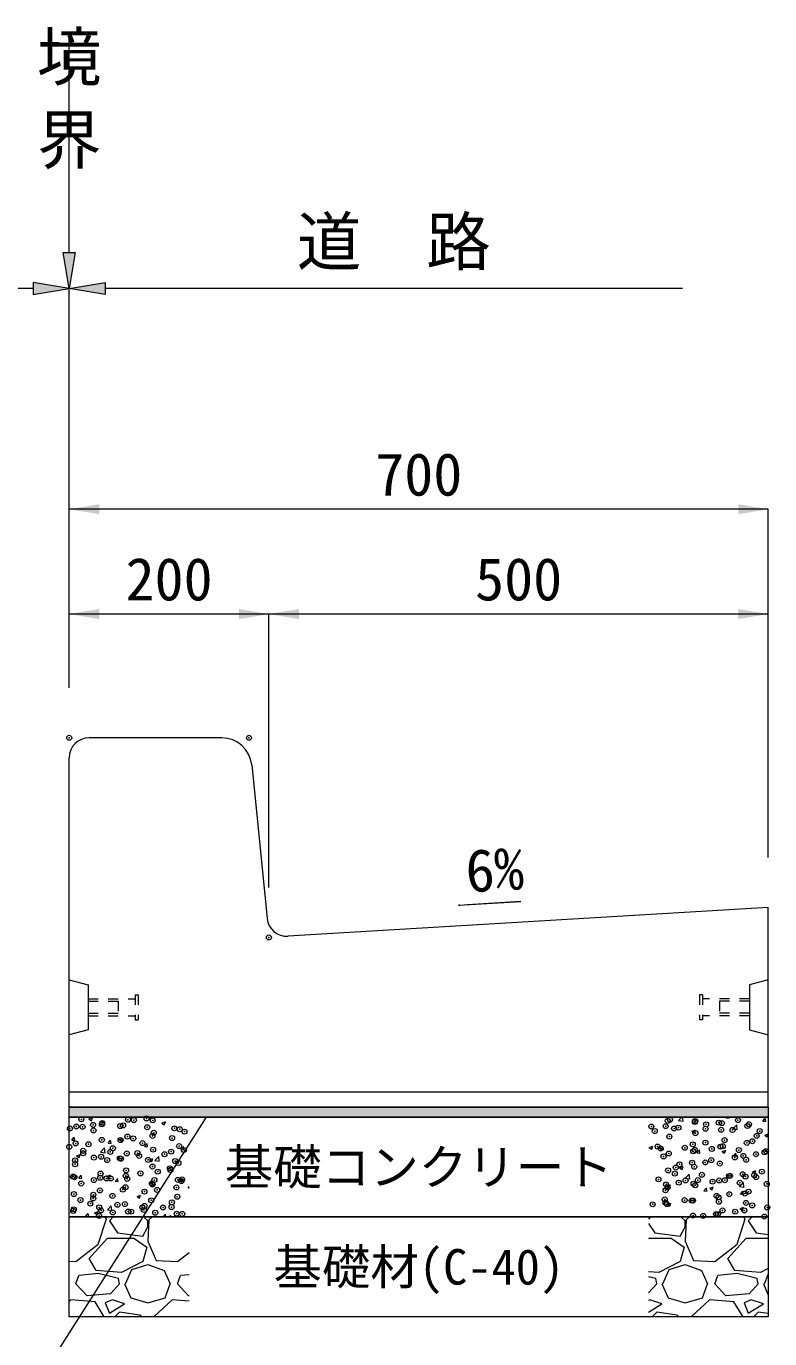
# Model space of a CAD drawing. Units: millimetres at full size. Extents: x 10958 to 21458, y 2125 to 9550.
# Drawn here: x 12190 to 12935, y 6690 to 8005 of the extents above; entities that cross this region are included whole.
import ezdxf
from ezdxf.enums import TextEntityAlignment as Align

# ---------------------------------------------------------------- set-up
doc = ezdxf.new("R2010")
doc.units = ezdxf.units.MM
doc.header["$LTSCALE"] = 10
doc.header["$PDMODE"] = 32
doc.header["$PDSIZE"] = 5
doc.linetypes.add('USER1', pattern=[2, 1, -1])
doc.layers.add('ハッチング_モルタル', color=30, linetype='Continuous')
doc.layers.add('文字', color=41, linetype='Continuous')
for name, color, linetype, lineweight in [('ハッチング_基礎', 150, 'Continuous', 5), ('側溝', 2, 'Continuous', 20), ('寸法線', 7, 'Continuous', 13), ('引出線', 4, 'Continuous', 13), ('本体', 2, 'Continuous', 13), ('舗装・基礎', 3, 'Continuous', 13), ('補助線', 8, 'Continuous', 20), ('部品', 3, 'USER1', 5)]:
    doc.layers.add(name, color=color, linetype=linetype, lineweight=lineweight)
doc.styles.add('ＭＳ ゴシック', font='')
doc.styles.get('ＭＳ ゴシック').set_extended_font_data('MS Gothic')

# ---------------------------------------------------------------- blocks, each defined once
blk = doc.blocks.new('open_arrow')
at = {"color": 0, "linetype": 'Continuous', "lineweight": -2}
blk.add_lwpolyline([(7.5, 1.25), (0, 0), (7.5, -1.25)], dxfattribs=at)
blk = doc.blocks.new('filled_arrow')
at = {"color": 0, "linetype": 'Continuous', "lineweight": -2}
blk.add_solid([(7.5, 1.25), (0, 0), (7.5, -1.25)], dxfattribs=at)

msp = doc.modelspace()

# ---------------------------------------------------------------- hatches: boundary and pattern name
at = {"layer": 'ハッチング_モルタル'}
msp.add_hatch(color=256, dxfattribs=at).paths.add_polyline_path([(12933.14, 6911.82), (12933.14, 6921.82), (12233.14, 6921.82), (12233.14, 6911.82)])
at = {"layer": '寸法線'}
for points in [[(12227.14, 7778), (12239.14, 7778), (12233.14, 7742)], [(12197.14, 7748), (12197.14, 7736), (12233.14, 7742)], [(12269.14, 7748), (12269.14, 7736), (12233.14, 7742)]]:
    msp.add_hatch(color=256, dxfattribs=at).paths.add_polyline_path(points)

# ---------------------------------------------------------------- linework, layer by layer
at = {"layer": 'ハッチング_基礎'}
for p, q in [((12252.83, 6909.96), (12256.39, 6911.33)), ((12252.83, 6909.95), (12255.35, 6908.25)), ((12255.35, 6908.25), (12256.38, 6911.32)), ((12325.83, 6905.88), (12328.36, 6904.18)), ((12325.84, 6905.89), (12329.39, 6907.26)), ((12328.36, 6904.18), (12329.39, 6907.25)), ((12843.27, 6908.47), (12847.79, 6907.77)), ((12843.28, 6908.46), (12846.49, 6911.82)), ((12847.79, 6907.76), (12847.32, 6911.82)), ((12891.05, 6911.11), (12891.64, 6911.82)), ((12891.05, 6911.11), (12894.09, 6910.85)), ((12894.07, 6910.84), (12893.89, 6911.82)), ((12897.49, 6900.06), (12901.45, 6904.18)), ((12902.01, 6899.35), (12901.44, 6904.18)), ((12927.49, 6907.92), (12929.94, 6910.84)), ((12927.49, 6907.92), (12930.53, 6907.66)), ((12930.5, 6907.65), (12929.92, 6910.84)), ((12235.72, 6888.88), (12238.17, 6891.8)), ((12238.74, 6888.61), (12238.15, 6891.8)), ((12283.15, 6889.51), (12286.71, 6890.88)), ((12285.68, 6887.8), (12286.71, 6890.87)), ((12856.55, 6897.86), (12859.08, 6896.15)), ((12856.56, 6897.87), (12860.11, 6899.23)), ((12859.08, 6896.15), (12860.11, 6899.22)), ((12897.49, 6900.06), (12902.01, 6899.36)), ((12929.56, 6893.8), (12933.12, 6895.17)), ((12929.56, 6893.79), (12932.08, 6892.09)), ((12932.08, 6892.09), (12933.11, 6895.16)), ((12235.72, 6888.88), (12238.76, 6888.62)), ((12264.59, 6876.76), (12268.54, 6880.88)), ((12269.1, 6876.06), (12268.54, 6880.88)), ((12272.16, 6885.69), (12274.61, 6888.61)), ((12272.16, 6885.69), (12275.19, 6885.43)), ((12275.18, 6885.42), (12274.59, 6888.61)), ((12283.15, 6889.5), (12285.67, 6887.8)), ((12308.6, 6882.51), (12311.04, 6885.43)), ((12308.6, 6882.51), (12311.63, 6882.24)), ((12311.61, 6882.24), (12311.03, 6885.42)), ((12345.03, 6879.32), (12347.48, 6882.24)), ((12345.03, 6879.32), (12348.07, 6879.05)), ((12348.05, 6879.05), (12347.46, 6882.23)), ((12813.87, 6881.48), (12817.43, 6882.85)), ((12813.87, 6881.47), (12816.4, 6879.77)), ((12816.4, 6879.77), (12817.43, 6882.84)), ((12825.23, 6879.28), (12827.68, 6882.19)), ((12825.23, 6879.28), (12828.26, 6879.01)), ((12828.24, 6879.01), (12827.66, 6882.19)), ((12861.66, 6876.09), (12864.11, 6879.01)), ((12864.68, 6875.82), (12864.09, 6879)), ((12886.87, 6877.41), (12889.4, 6875.7)), ((12886.88, 6877.42), (12890.44, 6878.78)), ((12889.4, 6875.7), (12890.43, 6878.77)), ((12240.46, 6873.12), (12242.99, 6871.41)), ((12240.47, 6873.13), (12244.03, 6874.49)), ((12242.99, 6871.41), (12244.02, 6874.48)), ((12264.59, 6876.77), (12269.1, 6876.07)), ((12313.47, 6869.05), (12316, 6867.34)), ((12313.48, 6869.06), (12317.03, 6870.42)), ((12316, 6867.34), (12317.03, 6870.41)), ((12318.8, 6868.35), (12322.76, 6872.48)), ((12318.8, 6868.36), (12323.32, 6867.66)), ((12323.32, 6867.65), (12322.76, 6872.48)), ((12861.66, 6876.09), (12864.7, 6875.82)), ((12898.1, 6872.9), (12900.55, 6875.82)), ((12898.1, 6872.9), (12901.14, 6872.63)), ((12901.12, 6872.63), (12900.53, 6875.81)), ((12242.77, 6850.67), (12245.22, 6853.59)), ((12242.77, 6850.67), (12245.81, 6850.4)), ((12245.79, 6850.4), (12245.2, 6853.59)), ((12270.79, 6852.67), (12274.35, 6854.04)), ((12270.79, 6852.66), (12273.31, 6850.96)), ((12273.31, 6850.96), (12274.34, 6854.03)), ((12844.19, 6861.02), (12846.72, 6859.32)), ((12844.2, 6861.03), (12847.75, 6862.4)), ((12846.72, 6859.32), (12847.75, 6862.39)), ((12850.01, 6850.57), (12853.97, 6854.69)), ((12854.53, 6849.87), (12853.96, 6854.69)), ((12917.2, 6856.96), (12920.76, 6858.33)), ((12917.2, 6856.95), (12919.72, 6855.25)), ((12919.72, 6855.25), (12920.75, 6858.32)), ((12279.21, 6847.48), (12281.66, 6850.4)), ((12279.21, 6847.48), (12282.24, 6847.22)), ((12282.22, 6847.21), (12281.64, 6850.4)), ((12315.64, 6844.3), (12318.09, 6847.21)), ((12315.64, 6844.29), (12318.68, 6844.03)), ((12318.66, 6844.03), (12318.07, 6847.21)), ((12343.79, 6848.59), (12346.32, 6846.89)), ((12343.8, 6848.6), (12347.35, 6849.97)), ((12346.32, 6846.89), (12347.35, 6849.96)), ((12352.08, 6841.11), (12353.14, 6842.36)), ((12352.08, 6841.11), (12353.14, 6841.01)), ((12832.28, 6841.06), (12834.72, 6843.98)), ((12832.28, 6841.06), (12835.31, 6840.8)), ((12835.29, 6840.79), (12834.7, 6843.98)), ((12850.01, 6850.58), (12854.53, 6849.88)), ((12868.71, 6837.88), (12871.16, 6840.8)), ((12868.71, 6837.88), (12871.75, 6837.61)), ((12871.73, 6837.61), (12871.14, 6840.79)), ((12874.51, 6840.57), (12877.04, 6838.86)), ((12874.52, 6840.58), (12878.08, 6841.94)), ((12877.04, 6838.86), (12878.07, 6841.93)), ((12904.22, 6842.17), (12908.74, 6841.47)), ((12904.23, 6842.16), (12908.18, 6846.29)), ((12905.15, 6834.69), (12907.6, 6837.61)), ((12908.17, 6834.42), (12907.58, 6837.6)), ((12908.74, 6841.46), (12908.18, 6846.28)), ((12301.11, 6832.22), (12304.67, 6833.58)), ((12301.11, 6832.21), (12303.64, 6830.51)), ((12303.64, 6830.51), (12304.67, 6833.57)), ((12831.84, 6824.19), (12835.39, 6825.56)), ((12834.36, 6822.48), (12835.39, 6825.55)), ((12905.15, 6834.69), (12908.19, 6834.42)), ((12249.82, 6812.46), (12252.27, 6815.38)), ((12249.82, 6812.46), (12252.86, 6812.19)), ((12252.84, 6812.19), (12252.25, 6815.37)), ((12258.43, 6815.83), (12261.99, 6817.2)), ((12258.43, 6815.83), (12260.95, 6814.12)), ((12260.95, 6814.12), (12261.98, 6817.19)), ((12270.31, 6809.95), (12269.17, 6811.82)), ((12271.32, 6818.87), (12275.28, 6822.99)), ((12271.32, 6818.87), (12275.84, 6818.17)), ((12277.26, 6811.82), (12273.36, 6807.92)), ((12275.84, 6818.17), (12275.28, 6822.99)), ((12288.39, 6811.82), (12288.71, 6812.19)), ((12288.75, 6811.82), (12288.69, 6812.19)), ((12311.97, 6807.92), (12307.51, 6811.82)), ((12316.14, 6811.82), (12312.98, 6808.94)), ((12326.84, 6811.82), (12329.5, 6814.58)), ((12329.81, 6811.82), (12329.49, 6814.58)), ((12331.57, 6811.82), (12334.99, 6813.13)), ((12334.55, 6811.82), (12334.99, 6813.12)), ((12815.26, 6811.82), (12813.14, 6809.7)), ((12831.83, 6824.18), (12834.36, 6822.48)), ((12849.97, 6807.92), (12845.51, 6811.82)), ((12854.14, 6811.82), (12850.98, 6808.94)), ((12904.84, 6820.12), (12908.4, 6821.49)), ((12904.84, 6820.11), (12907.36, 6818.41)), ((12907.36, 6818.41), (12908.39, 6821.48)), ((12909.91, 6809.95), (12908.77, 6811.82)), ((12916.86, 6811.82), (12912.96, 6807.92)), ((12262.18, 6784.55), (12270.31, 6809.95)), ((12273.36, 6807.92), (12281.49, 6795.73)), ((12306.89, 6792.68), (12311.97, 6801.82)), ((12312.98, 6808.94), (12311.97, 6787.6)), ((12311.97, 6801.82), (12311.97, 6807.92)), ((12813.14, 6805.25), (12819.49, 6795.73)), ((12844.89, 6792.68), (12849.97, 6801.82)), ((12850.98, 6808.94), (12849.97, 6787.6)), ((12849.97, 6801.82), (12849.97, 6807.92)), ((12901.78, 6784.55), (12909.91, 6809.95)), ((12912.96, 6807.92), (12921.09, 6795.73)), ((12253.04, 6770.33), (12271.33, 6790.65)), ((12271.33, 6790.65), (12297.74, 6790.65)), ((12281.49, 6795.73), (12306.89, 6792.68)), ((12297.74, 6790.65), (12310.95, 6781.5)), ((12311.97, 6787.6), (12320.09, 6768.3)), ((12813.14, 6790.65), (12835.74, 6790.65)), ((12819.49, 6795.73), (12844.89, 6792.68)), ((12835.74, 6790.65), (12848.95, 6781.5)), ((12849.97, 6787.6), (12858.09, 6768.3)), ((12892.64, 6770.33), (12910.93, 6790.65)), ((12910.93, 6790.65), (12933.14, 6790.65)), ((12921.09, 6795.73), (12933.14, 6794.28)), ((12239.83, 6767.28), (12262.18, 6784.55)), ((12310.95, 6781.5), (12306.89, 6767.28)), ((12341.43, 6767.28), (12353.14, 6776.32)), ((12848.95, 6781.5), (12844.89, 6767.28)), ((12879.43, 6767.28), (12901.78, 6784.55)), ((12233.14, 6767.6), (12239.83, 6767.28)), ((12260.15, 6758.14), (12253.04, 6770.33)), ((12306.89, 6767.28), (12285.55, 6756.1)), ((12289.61, 6744.93), (12295.71, 6759.15)), ((12295.71, 6759.15), (12311.97, 6764.23)), ((12311.97, 6764.23), (12328.22, 6758.14)), ((12320.09, 6768.3), (12341.43, 6767.28)), ((12844.89, 6767.28), (12823.55, 6756.1)), ((12827.61, 6744.93), (12833.71, 6759.15)), ((12833.71, 6759.15), (12849.97, 6764.23)), ((12849.97, 6764.23), (12866.22, 6758.14)), ((12858.09, 6768.3), (12879.43, 6767.28)), ((12899.75, 6758.14), (12892.64, 6770.33)), ((12933.14, 6760.29), (12925.15, 6756.1)), ((12239.83, 6744.93), (12242.88, 6753.06)), ((12262.18, 6755.09), (12242.88, 6753.06)), ((12285.55, 6756.1), (12260.15, 6758.14)), ((12282.5, 6750.01), (12262.18, 6755.09)), ((12283.52, 6744.93), (12282.5, 6750.01)), ((12328.22, 6758.14), (12334.32, 6744.93)), ((12341.43, 6744.93), (12344.48, 6753.06)), ((12353.14, 6753.97), (12344.48, 6753.06)), ((12823.55, 6756.1), (12813.14, 6756.94)), ((12820.5, 6750.01), (12813.14, 6751.85)), ((12821.52, 6744.93), (12820.5, 6750.01)), ((12866.22, 6758.14), (12872.32, 6744.93)), ((12879.43, 6744.93), (12882.48, 6753.06)), ((12901.78, 6755.09), (12882.48, 6753.06)), ((12925.15, 6756.1), (12899.75, 6758.14)), ((12922.1, 6750.01), (12901.78, 6755.09)), ((12923.12, 6744.93), (12922.1, 6750.01)), ((12929.21, 6744.93), (12933.14, 6754.07)), ((12251.01, 6732.74), (12239.83, 6744.93)), ((12274.37, 6734.77), (12251.01, 6732.74)), ((12283.52, 6744.93), (12274.37, 6734.77)), ((12288.6, 6744.93), (12294.69, 6730.7)), ((12329.24, 6730.7), (12334.32, 6744.93)), ((12352.61, 6732.74), (12341.43, 6744.93)), ((12353.14, 6732.78), (12352.61, 6732.74)), ((12821.52, 6744.93), (12813.14, 6735.61)), ((12826.6, 6744.93), (12832.69, 6730.7)), ((12867.24, 6730.7), (12872.32, 6744.93)), ((12890.61, 6732.74), (12879.43, 6744.93)), ((12913.97, 6734.77), (12890.61, 6732.74)), ((12923.12, 6744.93), (12913.97, 6734.77)), ((12928.2, 6744.93), (12933.14, 6733.41)), ((12234.75, 6728.67), (12233.14, 6727.2)), ((12259.13, 6726.64), (12234.75, 6728.67)), ((12268.19, 6711.82), (12259.13, 6726.64)), ((12276.41, 6728.67), (12269.29, 6725.62)), ((12269.29, 6725.62), (12273.36, 6715.46)), ((12273.36, 6715.46), (12288.6, 6724.61)), ((12288.6, 6724.61), (12276.41, 6728.67)), ((12294.69, 6730.7), (12311.97, 6725.62)), ((12311.97, 6725.62), (12329.24, 6730.7)), ((12336.35, 6728.67), (12317.89, 6711.82)), ((12353.14, 6727.27), (12336.35, 6728.67)), ((12814.41, 6728.67), (12813.14, 6728.13)), ((12813.14, 6716.53), (12826.6, 6724.61)), ((12826.6, 6724.61), (12814.41, 6728.67)), ((12832.69, 6730.7), (12849.97, 6725.62)), ((12849.97, 6725.62), (12867.24, 6730.7)), ((12874.35, 6728.67), (12855.89, 6711.82)), ((12898.73, 6726.64), (12874.35, 6728.67)), ((12907.79, 6711.82), (12898.73, 6726.64)), ((12916.01, 6728.67), (12908.89, 6725.62)), ((12908.89, 6725.62), (12912.96, 6715.46)), ((12912.96, 6715.46), (12928.2, 6724.61)), ((12928.2, 6724.61), (12916.01, 6728.67)), ((12283.52, 6716.48), (12278.86, 6711.82)), ((12303.84, 6713.43), (12283.52, 6716.48)), ((12305.69, 6711.82), (12303.84, 6713.43)), ((12821.52, 6716.48), (12816.86, 6711.82)), ((12841.84, 6713.43), (12821.52, 6716.48)), ((12843.69, 6711.82), (12841.84, 6713.43)), ((12923.12, 6716.48), (12918.46, 6711.82)), ((12933.14, 6714.98), (12923.12, 6716.48))]:
    msp.add_line(p, q, dxfattribs=at)
for p in [(12240.25, 6902.36), (12245.3, 6909.56), (12246.57, 6902.11), (12257.06, 6904.02), (12265.81, 6904.64), (12266.33, 6905.94), (12284.18, 6902.87), (12287.09, 6903.49), (12291.99, 6909.19), (12297.89, 6908.87), (12310.61, 6910.54), (12311.3, 6901.73), (12316.72, 6908.58), (12816.01, 6902.39), (12830.36, 6902.75), (12832.41, 6908.07), (12834.67, 6909.19), (12843.12, 6901.25), (12859.53, 6906.92), (12859.99, 6907.84), (12870.79, 6904.6), (12883.51, 6906.28), (12886.65, 6905.78), (12902.75, 6908.81), (12912.18, 6902.91), (12913.77, 6904.63), (12233.85, 6900.44), (12257.47, 6898.41), (12265.72, 6889.03), (12284.53, 6888.83), (12291.38, 6892.28), (12297.25, 6890.51), (12316.49, 6893.04), (12317.76, 6896.09), (12336.12, 6890.8), (12338.42, 6900.58), (12343.84, 6899.67), (12348.57, 6897.26), (12819.47, 6897.85), (12834.05, 6892.27), (12838.71, 6900.38), (12860.13, 6895.85), (12870.24, 6900.1), (12885.79, 6899.1), (12889.39, 6888.77), (12897.36, 6898.95), (12917.14, 6887.7), (12921.47, 6893), (12924.48, 6897.81), (12233.21, 6882.08), (12239.63, 6885.45), (12247.17, 6878.06), (12247.24, 6875.55), (12252.45, 6884.61), (12274.29, 6876.91), (12276.87, 6880.63), (12290.76, 6875.37), (12301.41, 6875.77), (12306.5, 6885.72), (12317.14, 6879.18), (12328.52, 6874.62), (12335.2, 6877.23), (12343.23, 6882.76), (12347.92, 6878.9), (12822.31, 6882.25), (12825.35, 6880.34), (12833.43, 6875.36), (12849.43, 6881.1), (12857.43, 6884.57), (12857.89, 6877.53), (12859.52, 6878.94), (12870.15, 6886.24), (12876.54, 6879.96), (12885.18, 6882.19), (12887.51, 6882.61), (12903.66, 6878.81), (12911.56, 6886), (12920.82, 6874.64), (12929.31, 6876.55), (12930.78, 6877.66), (12239.02, 6868.54), (12239.08, 6864.57), (12257.88, 6871.23), (12265.1, 6872.12), (12271.16, 6868.8), (12283.88, 6870.47), (12285, 6870.09), (12303.12, 6873), (12312.12, 6868.94), (12316.53, 6862.27), (12339.24, 6867.8), (12342.61, 6865.85), (12828.26, 6872.44), (12840.43, 6861.29), (12844.07, 6864.53), (12856.78, 6866.2), (12858.9, 6862.03), (12870.06, 6866.38), (12876.02, 6868.74), (12884.56, 6865.28), (12899.69, 6871.46), (12908.1, 6872.96), (12910.94, 6869.09), (12237.06, 6852.24), (12238.4, 6851.63), (12257.8, 6848.76), (12264.18, 6851.09), (12264.48, 6855.21), (12270.52, 6850.43), (12274.77, 6850.32), (12289.76, 6852.97), (12290.14, 6858.46), (12291.3, 6849.94), (12304.4, 6855.41), (12318.42, 6848.8), (12321.84, 6857.19), (12334.02, 6860.49), (12334.56, 6858.87), (12341.99, 6848.94), (12346.2, 6849.34), (12823.13, 6849.47), (12832.82, 6858.45), (12839.53, 6855.14), (12850.24, 6848.32), (12862.66, 6848.7), (12866.65, 6854), (12883.94, 6848.37), (12889.46, 6848.6), (12893.77, 6852.85), (12894.74, 6852.93), (12907.46, 6854.6), (12910.32, 6852.18), (12919.09, 6853.68), (12920.89, 6851.71), (12926.7, 6857.13), (12245.15, 6845.24), (12263.86, 6838.3), (12286.94, 6839.17), (12289.52, 6841.55), (12308.48, 6837.15), (12315.91, 6845.36), (12316.57, 6844.25), (12321.19, 6838.83), (12340.43, 6841.36), (12345.54, 6847.65), (12830.21, 6838.43), (12830.7, 6844.49), (12832.2, 6841.54), (12843.42, 6846.17), (12858.28, 6845.12), (12859.84, 6843.51), (12877.36, 6847.17), (12904.48, 6846.03), (12909.71, 6835.27), (12913.33, 6837.1), (12931.6, 6844.88), (12237.78, 6834.72), (12244.44, 6828.72), (12254.29, 6825.13), (12257.15, 6830.4), (12257.32, 6834.08), (12276.39, 6832.93), (12281.41, 6823.99), (12288.91, 6824.64), (12308.53, 6822.84), (12315.29, 6828.45), (12335.97, 6826.47), (12341.37, 6832.02), (12817.34, 6824.46), (12829.43, 6829.32), (12830.05, 6826.13), (12831.58, 6824.63), (12849.29, 6828.67), (12856.54, 6828.18), (12857.66, 6828.21), (12881.38, 6832.89), (12883.32, 6831.46), (12883.66, 6827.03), (12894.09, 6834.56), (12910.78, 6825.88), (12916.99, 6823.37), (12237.16, 6817.81), (12237.88, 6819.45), (12263.03, 6812.89), (12263.25, 6821.39), (12265, 6818.31), (12276.72, 6816.3), (12292.12, 6817.16), (12295.11, 6817.12), (12306.35, 6821.39), (12307.83, 6818.79), (12319.24, 6816.02), (12327.07, 6821.33), (12335.64, 6821.69), (12340.75, 6815.11), (12346.35, 6814.87), (12857.74, 6813.2), (12868.01, 6812.85), (12880.73, 6814.53), (12882.7, 6814.55), (12887.36, 6818.29), (12899.97, 6817.06), (12909.09, 6818.36), (12929.16, 6812.22), (12932.05, 6821.28)]:
    msp.add_point(p, dxfattribs=at)
at = {"layer": '側溝'}
for p, q in [((12385.99, 7291.82), (12253.14, 7291.82)), ((12233.14, 6921.82), (12233.14, 7271.82)), ((12415.84, 7264.8), (12431.22, 7110.94)), ((12933.14, 7121.82), (12452.32, 7092.97)), ((12933.14, 6921.82), (12933.14, 7121.82)), ((12933.14, 6921.82), (12233.14, 6921.82))]:
    msp.add_line(p, q, dxfattribs=at)
at = {"layer": '側溝', "lineweight": 9}
for p, q in [((12233.14, 7049.32), (12252.14, 7044.32)), ((12933.14, 7049.32), (12914.14, 7044.32)), ((12252.14, 7044.32), (12252.14, 6999.32)), ((12914.14, 7044.32), (12914.14, 6999.32)), ((12252.14, 6999.32), (12233.14, 6994.32)), ((12914.14, 6999.32), (12933.14, 6994.32)), ((12933.14, 6936.82), (12233.14, 6936.82))]:
    msp.add_line(p, q, dxfattribs=at)
at = {"layer": '側溝'}
for centre, radius, start, end in [((12253.14, 7271.82), 20, 90, 180), ((12385.99, 7261.82), 30, 5.71059, 90), ((12451.12, 7112.93), 20, 185.71059, 273.43363)]:
    msp.add_arc(centre, radius, start, end, dxfattribs=at)
at = {"layer": '寸法線'}
for p, q in [((12233.14, 7778), (12233.14, 7998.47)), ((12197.14, 7742), (11847.14, 7742)), ((12233.14, 7520.81), (12233.14, 7742)), ((12847.14, 7742), (12269.14, 7742)), ((12933.14, 7520.81), (12233.14, 7520.81)), ((12233.14, 7341.82), (12233.14, 7520.81)), ((12933.14, 7171.82), (12933.14, 7520.81)), ((12433.14, 7415.81), (12233.14, 7415.81)), ((12233.14, 7341.82), (12233.14, 7415.81)), ((12933.14, 7415.81), (12433.14, 7415.81)), ((12433.14, 7141.82), (12433.14, 7415.81)), ((12433.14, 7141.82), (12433.14, 7415.81)), ((12933.14, 7171.82), (12933.14, 7415.81))]:
    msp.add_line(p, q, dxfattribs=at)
for points in [[(12227.14, 7778), (12239.14, 7778), (12233.14, 7742)], [(12197.14, 7748), (12197.14, 7736), (12233.14, 7742)], [(12269.14, 7748), (12269.14, 7736), (12233.14, 7742)]]:
    msp.add_lwpolyline(points, close=True, dxfattribs=at)
at = {"layer": '引出線'}
for points in [[(12622.79, 7124.08), (12685.36, 7127.95), (12632.01, 7124.65)], [(12370.3, 6911.82), (12167.47, 6592.31), (11710.06, 6592.31)]]:
    msp.add_lwpolyline(points, dxfattribs=at)
at = {"layer": '本体'}
msp.add_line((12883.14, 6921.82), (12233.14, 6921.82), dxfattribs=at)
at = {"layer": '舗装・基礎'}
for points in [[(12233.14, 6921.82), (12933.14, 6921.82), (12933.14, 6911.82), (12233.14, 6911.82)], [(12233.14, 6911.82), (12933.14, 6911.82), (12933.14, 6811.82), (12233.14, 6811.82)], [(12233.14, 6811.82), (12933.14, 6811.82), (12933.14, 6711.82), (12233.14, 6711.82)]]:
    msp.add_lwpolyline(points, close=True, dxfattribs=at)
at = {"layer": '補助線'}
for p in [(12233.14, 7291.82), (12413.14, 7291.82), (12433.14, 7091.82)]:
    msp.add_point(p, dxfattribs=at)
at = {"layer": '部品'}
for p, q in [((12252.14, 7030.32), (12299.14, 7030.32)), ((12252.14, 7027.82), (12282.14, 7027.82)), ((12282.14, 7027.82), (12282.14, 7015.82)), ((12299.14, 7034.32), (12299.14, 7009.32)), ((12299.14, 7034.32), (12302.14, 7034.32)), ((12302.14, 7034.32), (12302.14, 7009.32)), ((12864.14, 7034.32), (12864.14, 7009.32)), ((12867.14, 7034.32), (12864.14, 7034.32)), ((12867.14, 7034.32), (12867.14, 7009.32)), ((12914.14, 7030.32), (12867.14, 7030.32)), ((12914.14, 7027.82), (12884.14, 7027.82)), ((12884.14, 7027.82), (12884.14, 7015.82)), ((12252.14, 7015.82), (12282.14, 7015.82)), ((12252.14, 7013.32), (12299.14, 7013.32)), ((12299.14, 7009.32), (12302.14, 7009.32)), ((12867.14, 7009.32), (12864.14, 7009.32)), ((12914.14, 7013.32), (12867.14, 7013.32)), ((12914.14, 7015.82), (12884.14, 7015.82))]:
    msp.add_line(p, q, dxfattribs=at)

# ---------------------------------------------------------------- block references
at = {"layer": '寸法線', "xscale": 4, "yscale": 4}
for p in [(12233.14, 7520.81), (12233.14, 7415.81), (12433.14, 7415.81)]:
    msp.add_blockref('filled_arrow', p, dxfattribs=at)
at = {"layer": '寸法線', "xscale": 4, "yscale": 4, "rotation": 180}
for p in [(12933.14, 7520.81), (12433.14, 7415.81), (12933.14, 7415.81)]:
    msp.add_blockref('filled_arrow', p, dxfattribs=at)
at = {"layer": '引出線', "xscale": 0.133, "yscale": 0.133}
for name, p, rotation in [('open_arrow', (12622.79, 7124.08), 3.5), ('filled_arrow', (12370.3, 6911.82), 237.6)]:
    msp.add_blockref(name, p, dxfattribs=dict(at, rotation=rotation))

# ---------------------------------------------------------------- texts
at = {"layer": '寸法線', "style": 'ＭＳ ゴシック'}
for s, p in [('境', (12200.76, 7997.82)), ('界', (12200.76, 7914.48))]:
    msp.add_text(s, height=47.47, dxfattribs=at).set_placement(p, align=Align.TOP_LEFT)
for s, height, p in [('道\u3000路', 47.47, (12558.14, 7788.93)), ('700', 42.72, (12583.14, 7555.81)), ('200', 42.72, (12333.14, 7450.81)), ('500', 42.72, (12683.14, 7450.81))]:
    msp.add_text(s, height=height, dxfattribs=at).set_placement(p, align=Align.MIDDLE_CENTER)
at = {"layer": '引出線', "style": 'ＭＳ ゴシック'}
msp.add_text('6%', height=42.72, rotation=3.54, dxfattribs=at).set_placement((12628.62, 7179.46), align=Align.TOP_LEFT)
at = {"layer": '文字', "style": 'ＭＳ ゴシック'}
for s, p in [('基礎コンクリート', (12583.14, 6861.82)), ('基礎材(C-40)', (12583.14, 6761.82))]:
    msp.add_text(s, height=35.6, dxfattribs=at).set_placement(p, align=Align.MIDDLE_CENTER)

doc.saveas('drawing.dxf')
